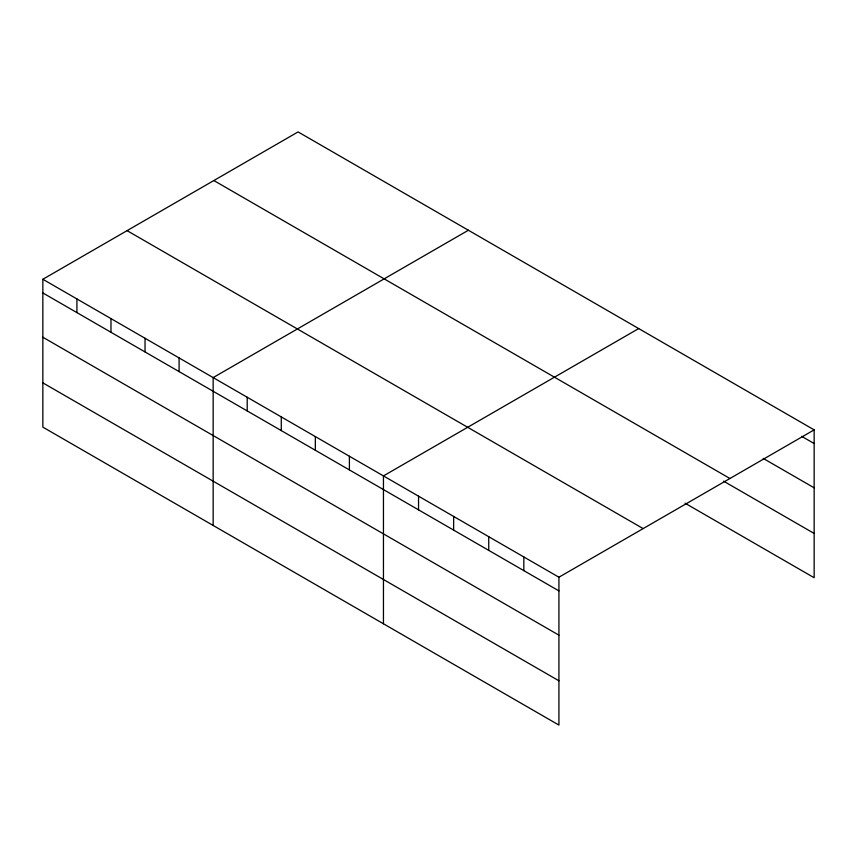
<?xml version="1.0" encoding="UTF-8"?>
<svg xmlns="http://www.w3.org/2000/svg" width="857" height="857" viewBox="0 0 857 857"><rect width="100%" height="100%" fill="white"/><g stroke="black" fill="none" stroke-linecap="round" stroke-linejoin="round"><path stroke-width="1.29" d="M558.925 635.176L558.925 577.222L42.85 279.275L42.85 427.129L558.925 725.086L558.925 635.176L42.85 337.23M685.097 503.22L814.15 577.725L814.15 429.871L298.075 131.914L42.85 279.275M468.383 230.244L213.157 377.594L213.157 525.459M638.69 328.563L383.454 475.914L383.454 623.778M558.925 577.222L814.15 429.871M801.702 436.352L814.15 443.54M763.212 458.409L814.15 487.826M213.854 180.538L729.928 478.495M723.587 481.163L814.15 533.45M127.072 230.64L643.146 528.598M42.85 292.944L558.925 590.891M42.85 382.854L558.925 680.801M523.831 556.964L523.831 570.633M488.736 536.696L488.736 550.376M453.642 516.439L453.642 530.108M418.548 496.182L418.548 509.851M349.399 456.256L349.399 469.925M315.333 436.588L315.333 450.257M281.278 416.92L281.278 430.6M247.212 397.262L247.212 410.932M179.092 357.926L179.092 371.606M145.037 338.269L145.037 351.938M110.971 318.6L110.971 332.27M76.916 298.932L76.916 312.612"/></g></svg>
